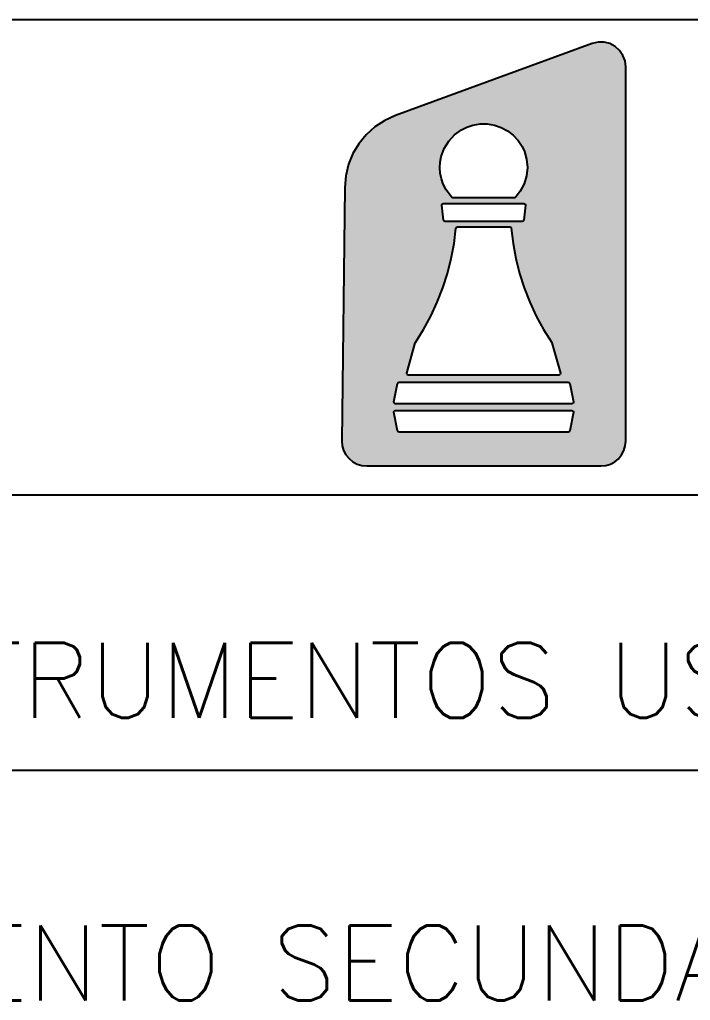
# Model space of a CAD drawing. Header units: millimetres. Extents: x 0 to 8410, y 0 to 5940.
# Drawn here: x 7170.5 to 7438.4, y 407.9 to 800 of the extents above; entities that cross this region are included whole.
import ezdxf
from ezdxf.enums import TextEntityAlignment as Align

# ---------------------------------------------------------------- set-up
doc = ezdxf.new("R2010")
doc.units = ezdxf.units.MM
doc.header["$LTSCALE"] = 5
for name, color, linetype in [('FRL5', 5, 'Continuous'), ('FRR120', 5, 'Continuous'), ('FRR140', 5, 'Continuous'), ('FRR175', 1, 'Continuous'), ('FRR80', 3, 'Continuous')]:
    doc.layers.add(name, color=color, linetype=linetype)
doc.styles.add('R120', font='simplex.shx', dxfattribs={"height": 3})
doc.styles.add('R140', font='simplex.shx', dxfattribs={"height": 3.5})
doc.styles.add('R80', font='simplex.shx', dxfattribs={"height": 2})

# ---------------------------------------------------------------- blocks, each defined once
blk = doc.blocks.new('LOGO_PROJETA')
at = {"true_color": 0xe41f2a}
h = blk.add_hatch(color=242, dxfattribs=at)
h.dxf.hatch_style = 1
h.paths.add_polyline_path([(70.87, 101.34), (70.69, 102.82), (70.17, 104.2), (69.33, 105.42), (68.22, 106.42), (66.9, 107.13), (65.46, 107.49), (63.99, 107.5), (62.53, 107.16), (13.41, 89.15), (10.7, 87.91), (8.25, 86.3), (6.1, 84.36), (4.26, 82.13), (2.78, 79.66), (1.67, 76.98), (0.97, 74.13), (0.71, 71.16), (0, 7.88), (0.11, 6.65), (0.45, 5.49), (1.02, 4.41), (1.79, 3.45), (2.74, 2.67), (3.81, 2.09), (4.97, 1.74), (6.2, 1.61), (64.67, 1.61), (65.88, 1.73), (67.04, 2.08), (68.11, 2.65), (69.05, 3.43), (69.83, 4.37), (70.4, 5.44), (70.75, 6.6), (70.87, 7.81)])
h.paths.add_polyline_path([(45.56, 80.19), (46.12, 78.22), (46.32, 76.18), (46.11, 74.08), (45.51, 72.08), (44.55, 70.23), (43.23, 68.58), (27.56, 68.58), (25.99, 70.62), (25.94, 70.73), (25.94, 70.73), (25.94, 70.73), (25.3, 72.02), (24.84, 73.38), (24.57, 74.75), (24.48, 76.14), (24.56, 77.54), (24.82, 78.91), (24.82, 78.91), (25.56, 80.93), (26.68, 82.76), (28.12, 84.33), (29.87, 85.59), (31.23, 86.27), (32.67, 86.76), (32.67, 86.76), (34.49, 87.07), (36.31, 87.07), (38.07, 86.77), (39.76, 86.2), (41.32, 85.35), (42.74, 84.26), (43.98, 82.94), (44.99, 81.39)], flags=16)
h.paths.add_polyline_path([(45.85, 66.75), (45.38, 62.65), (25.42, 62.65), (24.92, 66.98), (25.33, 67.17), (45.71, 67.17)], flags=16)
h.paths.add_polyline_path([(42.76, 57.18), (43.46, 53.42), (44.39, 49.71), (45.55, 46.08), (46.93, 42.52), (48.53, 39.06), (50.35, 35.69), (52.42, 32.38), (54.63, 24.51), (54.19, 24.29), (16.3, 24.29), (16.22, 24.78), (16.1, 24.53), (16.14, 24.51), (18.34, 32.38), (20.41, 35.69), (22.23, 39.06), (23.83, 42.52), (25.22, 46.08), (26.38, 49.71), (27.31, 53.42), (28.01, 57.18), (28.52, 61.33), (42.25, 61.33)], flags=16)
h.paths.add_polyline_path([(14.29, 22.53), (13.96, 22.41), (12.96, 17.61), (13.04, 17.28), (13.35, 17.14), (57.67, 17.14), (57.84, 17.55), (56.89, 22.22), (56.7, 22.53)], flags=16)
h.paths.add_polyline_path([(13.91, 10.38), (14.1, 10.08), (56.51, 10.08), (56.85, 10.2), (57.82, 15.03), (57.74, 15.32), (57.45, 15.46), (13.12, 15.46), (12.95, 15.06)], flags=16)
at = {"color": 242, "true_color": 0xe41f2a}
for p, q in [((62.53, 107.16), (13.41, 89.15)), ((63.99, 107.5), (62.53, 107.16)), ((62.53, 107.16), (62.53, 107.16)), ((65.46, 107.49), (63.99, 107.5)), ((66.9, 107.13), (65.46, 107.49)), ((68.22, 106.42), (66.9, 107.13)), ((69.33, 105.42), (68.22, 106.42)), ((70.17, 104.2), (69.33, 105.42)), ((70.69, 102.82), (70.17, 104.2)), ((70.87, 101.34), (70.69, 102.82)), ((70.87, 7.81), (70.87, 101.34)), ((13.41, 89.15), (10.7, 87.91)), ((8.25, 86.3), (6.1, 84.36)), ((10.7, 87.91), (8.25, 86.3)), ((29.87, 85.59), (31.23, 86.27)), ((31.23, 86.27), (32.67, 86.76)), ((32.67, 86.76), (34.49, 87.07)), ((32.67, 86.76), (32.67, 86.76)), ((34.49, 87.07), (36.31, 87.07)), ((36.31, 87.07), (38.07, 86.77)), ((38.07, 86.77), (39.76, 86.2)), ((39.76, 86.2), (41.32, 85.35)), ((6.1, 84.36), (4.26, 82.13)), ((26.68, 82.76), (28.12, 84.33)), ((28.12, 84.33), (29.87, 85.59)), ((41.32, 85.35), (42.74, 84.26)), ((42.74, 84.26), (43.98, 82.94)), ((4.26, 82.13), (2.78, 79.66)), ((24.82, 78.91), (25.56, 80.93)), ((25.56, 80.93), (26.68, 82.76)), ((43.98, 82.94), (44.99, 81.39)), ((44.99, 81.39), (45.56, 80.19)), ((2.78, 79.66), (1.67, 76.98)), ((24.56, 77.54), (24.82, 78.91)), ((24.82, 78.91), (24.82, 78.91)), ((45.56, 80.19), (46.12, 78.22)), ((1.67, 76.98), (0.97, 74.13)), ((24.48, 76.14), (24.56, 77.54)), ((24.57, 74.75), (24.48, 76.14)), ((46.32, 76.18), (46.11, 74.08)), ((46.12, 78.22), (46.32, 76.18)), ((0.97, 74.13), (0.71, 71.16)), ((24.84, 73.38), (24.57, 74.75)), ((46.11, 74.08), (45.51, 72.08)), ((0.71, 71.16), (0, 7.88)), ((25.3, 72.02), (24.84, 73.38)), ((25.94, 70.73), (25.3, 72.02)), ((45.51, 72.08), (44.55, 70.23)), ((26.02, 70.59), (25.94, 70.73)), ((25.94, 70.73), (25.94, 70.73)), ((27.56, 68.58), (26.02, 70.59)), ((44.55, 70.23), (43.23, 68.58)), ((24.95, 66.74), (25.04, 67.04)), ((25.38, 62.99), (24.95, 66.74)), ((25.04, 67.04), (25.33, 67.17)), ((25.33, 67.17), (45.47, 67.17)), ((43.23, 68.58), (27.56, 68.58)), ((45.85, 66.74), (45.42, 62.99)), ((45.47, 67.17), (45.75, 67.04)), ((45.75, 67.04), (45.85, 66.75)), ((45.85, 66.75), (45.85, 66.74)), ((25.51, 62.74), (25.38, 62.99)), ((25.76, 62.65), (25.51, 62.74)), ((45.04, 62.65), (25.76, 62.65)), ((28.6, 61.23), (28.86, 61.33)), ((28.86, 61.33), (41.91, 61.33)), ((41.91, 61.33), (42.17, 61.23)), ((45.3, 62.74), (45.04, 62.65)), ((45.42, 62.99), (45.3, 62.74)), ((28.01, 57.18), (28.48, 60.99)), ((28.48, 60.99), (28.6, 61.23)), ((42.17, 61.23), (42.29, 60.99)), ((42.29, 60.99), (42.76, 57.18)), ((27.31, 53.42), (28.01, 57.18)), ((42.76, 57.18), (43.46, 53.42)), ((26.38, 49.71), (27.31, 53.42)), ((43.46, 53.42), (44.39, 49.71)), ((25.22, 46.08), (26.38, 49.71)), ((44.39, 49.71), (45.55, 46.08)), ((23.83, 42.52), (25.22, 46.08)), ((45.55, 46.08), (46.93, 42.52)), ((22.23, 39.06), (23.83, 42.52)), ((46.93, 42.52), (48.53, 39.06)), ((20.41, 35.69), (22.23, 39.06)), ((48.53, 39.06), (50.35, 35.69)), ((18.38, 32.44), (20.41, 35.69)), ((50.35, 35.69), (52.38, 32.44)), ((16.21, 24.77), (18.33, 32.33)), ((18.33, 32.33), (18.38, 32.44)), ((52.38, 32.44), (52.44, 32.33)), ((52.44, 32.33), (54.55, 24.77)), ((16.22, 24.78), (16.21, 24.77)), ((16.28, 24.44), (16.22, 24.78)), ((54.55, 24.77), (54.49, 24.44)), ((12.96, 17.61), (13.92, 22.22)), ((13.92, 22.22), (14.05, 22.44)), ((14.05, 22.44), (14.29, 22.53)), ((14.29, 22.53), (56.5, 22.53)), ((16.59, 24.29), (16.28, 24.44)), ((54.19, 24.29), (16.59, 24.29)), ((54.49, 24.44), (54.19, 24.29)), ((56.5, 22.53), (56.75, 22.45)), ((56.75, 22.45), (56.89, 22.22)), ((56.89, 22.22), (57.83, 17.6)), ((13.04, 17.28), (12.96, 17.61)), ((12.96, 17.61), (12.96, 17.61)), ((13.35, 17.14), (13.04, 17.28)), ((57.72, 17.26), (57.45, 17.14)), ((57.83, 17.53), (57.72, 17.26)), ((57.83, 17.6), (57.83, 17.53)), ((12.96, 15.09), (13.08, 15.35)), ((12.96, 15.01), (12.96, 15.09)), ((13.91, 10.38), (12.96, 15.01)), ((13.08, 15.35), (13.34, 15.46)), ((13.34, 15.46), (57.45, 15.46)), ((57.45, 17.14), (13.35, 17.14)), ((57.81, 15.01), (56.89, 10.38)), ((57.45, 15.46), (57.74, 15.32)), ((57.74, 15.32), (57.82, 15.01)), ((57.82, 15.01), (57.81, 15.01)), ((14.05, 10.17), (13.91, 10.38)), ((14.29, 10.08), (14.05, 10.17)), ((56.51, 10.08), (14.29, 10.08)), ((56.75, 10.17), (56.51, 10.08)), ((56.89, 10.38), (56.75, 10.17)), ((0, 7.88), (0.11, 6.65)), ((70.75, 6.6), (70.87, 7.81)), ((0.11, 6.65), (0.45, 5.49)), ((0.45, 5.49), (1.02, 4.41)), ((69.83, 4.37), (70.4, 5.44)), ((70.4, 5.44), (70.75, 6.6)), ((1.02, 4.41), (1.79, 3.45)), ((1.79, 3.45), (2.74, 2.67)), ((2.74, 2.67), (3.81, 2.09)), ((67.04, 2.08), (68.11, 2.65)), ((68.11, 2.65), (69.05, 3.43)), ((69.05, 3.43), (69.83, 4.37)), ((3.81, 2.09), (4.97, 1.74)), ((4.97, 1.74), (6.2, 1.61)), ((6.2, 1.61), (64.67, 1.61)), ((64.67, 1.61), (65.88, 1.73)), ((65.88, 1.73), (67.04, 2.08))]:
    blk.add_line(p, q, dxfattribs=at)
blk = doc.blocks.new('A1')
at = {"layer": 'FRL5'}
for p, q in [((25, 80), (831, 80)), ((656, 61), (831, 61)), ((656, 50), (831, 50))]:
    blk.add_line(p, q, dxfattribs=at)
at = {"xscale": 0.16, "yscale": 0.16, "zscale": 0.16}
blk.add_blockref('LOGO_PROJETA', (729.922, 61.9), dxfattribs=at)
at = {"layer": 'FRR120', "style": 'R120'}
for tag, p in [('FASE_DO_PROJETO', (659, 46.294)), ('ÁREA_E/OU_SUBÁREA', (659, 40.794)), ('TÍTULO_DO_DESENHO', (659, 35.294)), ('SUBTÍTULO_1_DO_DESENHO', (659, 29.794)), ('SUBTÍTULO_2_DO_DESENHO', (659, 24.294))]:
    blk.add_attdef(tag, p, '', height=3, dxfattribs=at)
at = {"layer": 'FRR140', "style": 'R140', "width": 0.91}
for tag, p in [('NÚMERO_DA_CONTRATADA', (687.723, 12.595)), ('NUMERO_VALE', (752.889, 12.595))]:
    blk.add_attdef(tag, p, '', height=3.5, dxfattribs=at)
for tag, p in [('REVISÃO', (823.5, 14.679)), ('ESCALA', (671, 14.345))]:
    blk.add_attdef(tag, text='', height=3.5, dxfattribs=at).set_placement(p, align=Align.MIDDLE)
at = {"layer": 'FRR175', "style": 'R120'}
for tag, p in [('CLASSIFICAÇÃO', (811.833, 67.733)), ('PROJETO', (716.31, 53.588)), ('N_PROJ_SE', (793.5, 53.588)), ('N_CONTRATO', (796.971, 47.297))]:
    blk.add_attdef(tag, text='', height=3, dxfattribs=at).set_placement(p, align=Align.MIDDLE_CENTER)
at = {"layer": 'FRR80', "style": 'R80'}
for p in [(492.606, 76.082), (492.606, 70.382), (492.606, 64.682), (492.606, 58.982), (492.606, 53.282), (492.606, 47.582), (492.606, 41.882), (492.606, 36.182)]:
    blk.add_attdef('DESCRIÇÃO_DA_REVISÃO', p, '', height=2, dxfattribs=at)
for tag, p in [('8A_REV', (476, 77.068)), ('EMIS.', (486, 77.068)), ('PROJ.', (585, 77.068)), ('DES.', (597, 77.068)), ('VER.', (609, 77.068)), ('APR.', (621, 77.068)), ('AUT.', (633.013, 77.068)), ('7A_REV', (476, 71.368)), ('EMIS.', (486, 71.368)), ('PROJ.', (585, 71.368)), ('DES.', (597, 71.368)), ('VER.', (609, 71.368)), ('APR.', (621, 71.368)), ('AUT.', (633.013, 71.368)), ('6A_REV', (476, 65.668)), ('EMIS.', (486, 65.668)), ('PROJ.', (585, 65.668)), ('DES.', (597, 65.668)), ('VER.', (609, 65.668)), ('APR.', (621, 65.668)), ('AUT.', (633.013, 65.668)), ('5A_REV', (476, 59.968)), ('EMIS.', (486, 59.968)), ('PROJ.', (585, 59.968)), ('DES.', (597, 59.968)), ('VER.', (609, 59.968)), ('APR.', (621, 59.968)), ('AUT.', (633.013, 59.968)), ('4A_REV', (476, 54.268)), ('EMIS.', (486, 54.268)), ('PROJ.', (585, 54.268)), ('DES.', (597, 54.268)), ('VER.', (609, 54.268)), ('APR.', (621, 54.268)), ('AUT.', (633.013, 54.268)), ('3A_REV', (476, 48.568)), ('EMIS.', (486, 48.568)), ('PROJ.', (585, 48.568)), ('DES.', (597, 48.568)), ('VER.', (609, 48.568)), ('APR.', (621, 48.568)), ('AUT.', (633.013, 48.568)), ('2A_REV', (476, 42.868)), ('EMIS.', (486, 42.868)), ('PROJ.', (585, 42.868)), ('DES.', (597, 42.868)), ('VER.', (609, 42.868)), ('APR.', (621, 42.868)), ('AUT.', (633.013, 42.868)), ('1a_REV', (476, 37.168)), ('EMIS.', (486, 37.168)), ('PROJ.', (585, 37.168)), ('DES.', (597, 37.168)), ('VER.', (609, 37.168)), ('APR.', (621, 37.168)), ('AUT.', (633.013, 37.168))]:
    blk.add_attdef(tag, text='', height=2, dxfattribs=at).set_placement(p, align=Align.MIDDLE)
at = {"layer": 'FRR80', "style": 'R80', "width": 0.85}
for p in [(648, 77.068), (648, 71.368), (648, 65.668), (648, 59.968), (648, 54.268), (648, 48.568), (648, 42.868), (648, 37.168)]:
    blk.add_attdef('DATA', text='', height=2, dxfattribs=at).set_placement(p, align=Align.MIDDLE)

msp = doc.modelspace()

# ---------------------------------------------------------------- block references
ref = msp.add_blockref('A1', (0, 0), dxfattribs=dict(xscale=10, yscale=10, zscale=10))
ref.add_attrib('PROJETO', 'ALIMENTAÇÃO INSTRUMENTOS USINA', dxfattribs={"layer": 'FRR175', "height": 30, "style": 'R120'}).set_placement((7163.1, 535.88), align=Align.MIDDLE_CENTER)
ref.add_attrib('ÁREA_E/OU_SUBÁREA', 'BENEFICIAMENTO-PENEIRAMENTO SECUNDARIO', (6590, 407.94), dxfattribs={"layer": 'FRR120', "height": 30, "style": 'R120'})

doc.saveas('drawing.dxf')
